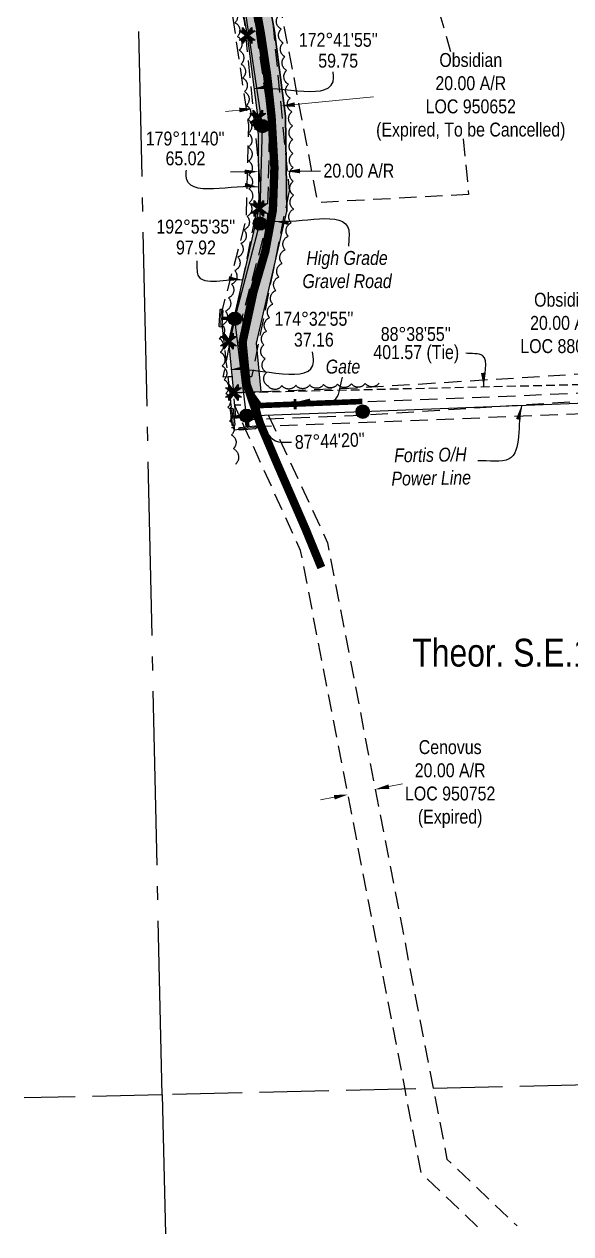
# Model space of a CAD drawing. Extents: x 603711 to 607659, y 5876935 to 5880531.
# Drawn here: x 605330 to 605723, y 5876935 to 5877805 of the extents above; entities that cross this region are included whole.
import ezdxf
from ezdxf.enums import TextEntityAlignment as Align

# ---------------------------------------------------------------- set-up
doc = ezdxf.new("R2010")
doc.units = 0
doc.header["$LTSCALE"] = 5
doc.header["$PDMODE"] = 34
doc.header["$PDSIZE"] = 0.03
for name, pattern in [('0', [1, 1, 0]), ('foc-ACCESSROAD', [3.75, 2.5, -1.25]), ('foc-FLOWLINE', [3.75, 2.5, -1.25]), ('foc-QUARTERLINE', [33, 25, -3, 2, -3]), ('foc-TIELINE', [1.875, 1.25, -0.625]), ('foc-UNSURVEYED', [12.5, 10, -2.5])]:
    doc.linetypes.add(name, pattern=pattern)
doc.layers.get('Defpoints').update_dxf_attribs({"color": 9})
for name, color, linetype, lineweight in [('AS-GENERAL', 48, 'Continuous', 18), ('C-AR-T', 13, 'Continuous', 9), ('F-EZE-T', 190, 'Continuous', 9), ('T-TEXT', 48, 'Continuous', 18)]:
    doc.layers.add(name, color=color, linetype=linetype, lineweight=lineweight)
for name, color, linetype in [('AS-POWER', 104, 'foc-POWER'), ('AS-POWER-EXISTING-ANC', 72, 'Continuous'), ('AS-POWER-EXISTING-PP', 72, 'Continuous'), ('AS-ROADS', 254, 'Continuous'), ('AS-TELUS', 224, 'foc-TEL'), ('C-AR', 13, 'foc-ACCESSROAD'), ('C-SYMBOL', 7, 'Continuous'), ('F-AR', 190, 'foc-ACCESSROAD'), ('F-EZE', 190, 'foc-FLOWLINE'), ('F-WS', 190, 'foc-ACCESSROAD'), ('L-BD', 7, 'Continuous'), ('L-MON', 1, 'Continuous'), ('L-QSEC', 8, 'foc-QUARTERLINE'), ('L-TIE', 7, 'foc-TIELINE'), ('L-USEC', 7, 'foc-UNSURVEYED'), ('P-PROPOSED', 10, 'Continuous'), ('P-PROPOSED-H', 21, 'Continuous'), ('P-TXT', 4, 'Continuous'), ('T-BUSH', 110, '0')]:
    doc.layers.add(name, color=color, linetype=linetype)
doc.styles.add('175L', font='ARIALN.TTF', dxfattribs={"height": 20})
doc.styles.add('80CG', font='ARIALN.TTF', dxfattribs={"height": 10})
doc.styles.add('80L', font='ARIALN.TTF', dxfattribs={"height": 10})
doc.styles.add('80LS', font='ARIALNI.TTF', dxfattribs={"height": 10})
doc.styles.add('foc-LtypeFont', font='ARIALN.TTF', dxfattribs={"height": 7.35})
doc.linetypes.add('foc-POWER', pattern='A,6,-1,["P",foc-LtypeFont,S=0.2,R=0,X=-0.625,Y=-0.75],-1.24,4', length=12.24)
doc.linetypes.add('foc-TEL', pattern='A,2,-1,["T",foc-LtypeFont,S=0.2,R=0,X=-0.425,Y=-0.75],-1.24,8', length=12.24)
doc.linetypes.add('foc-TEL-NOLINE', pattern='A,0,-2,["T",foc-LtypeFont,S=0.2,R=0,X=-0.425,Y=-0.75],-10.24', length=12.24)
doc.dimstyles.new('Compass 5 000', dxfattribs={"dimscale": 5, "dimtxt": 9, "dimasz": 2, "dimexe": 0.2, "dimexo": 0.0625, "dimgap": 0.5, "dimtad": 0, "dimtih": 1, "dimtoh": 1, "dimzin": 0, "dimdsep": 46, "dimtxsty": '80CG', "dimcen": 0.1, "dimse1": 1, "dimse2": 1, "dimclrd": 256, "dimclrt": 256, "dimaunit": 1, "dimadec": 4, "dimazin": 0, "dimtfac": 0.06, "dimtofl": 0, "dimtmove": 0, "dimatfit": 1, "dimfxl": 0.2, "dimtolj": 1, "dimtzin": 0, "dimlwd": -1, "dimarcsym": 0})

# ---------------------------------------------------------------- blocks, each defined once
blk = doc.blocks.new('*D383')
at = {"layer": 'C-AR-T', "transparency": 16777216}
for p, q in [((605763.89, 5877590.02), (605753.89, 5877590.02)), ((605765, 5877565.06), (605763.89, 5877590.02)), ((605766.78, 5877525.15), (605767.22, 5877515.16))]:
    blk.add_line(p, q, dxfattribs=at)
for points in [[(605766.66, 5877565.14), (605763.33, 5877564.99), (605765.44, 5877555.07)], [(605768.44, 5877525.23), (605765.11, 5877525.08), (605766.33, 5877535.14)]]:
    blk.add_solid(points, dxfattribs=at)
at = {"layer": 'Defpoints', "color": 0, "transparency": 16777216}
for p in [(605748.68, 5877554.32), (605765.44, 5877555.07), (605749.57, 5877534.4)]:
    blk.add_point(p, dxfattribs=at)
at = {"layer": 'C-AR-T', "transparency": 16777216, "insert": (605719.58, 5877590.02), "char_height": 10, "attachment_point": 5, "style": '80CG'}
blk.add_mtext('\\A1;Obsidian\\P20.00 A/R\\PLOC 880443', dxfattribs=at)
blk = doc.blocks.new('*D384')
at = {"layer": 'Defpoints', "color": 0, "transparency": 16777216}
for p in [(605582.68, 5877254.92), (605563.99, 5877246.22), (605583.63, 5877250.03)]:
    blk.add_point(p, dxfattribs=at)
at = {"layer": 'F-EZE-T', "transparency": 16777216}
for p, q in [((605592.5, 5877256.83), (605602.32, 5877258.73)), ((605553.22, 5877249.21), (605543.4, 5877247.3))]:
    blk.add_line(p, q, dxfattribs=at)
for points in [[(605592.18, 5877258.46), (605592.82, 5877255.19), (605582.68, 5877254.92)], [(605552.9, 5877250.84), (605553.54, 5877247.57), (605563.04, 5877251.11)]]:
    blk.add_solid(points, dxfattribs=at)
at = {"layer": 'F-EZE-T', "transparency": 16777216, "insert": (605636.59, 5877258.73), "char_height": 10, "attachment_point": 5, "style": '80CG'}
blk.add_mtext('\\A1;Cenovus\\P20.00 A/R\\PLOC 950752\\P(Expired)', dxfattribs=at)
blk = doc.blocks.new('*D467')
at = {"layer": 'C-AR-T', "transparency": 16777216}
for p, q in [((605524.73, 5877746.97), (605581.49, 5877752.53)), ((605484.91, 5877743.06), (605474.96, 5877742.09))]:
    blk.add_line(p, q, dxfattribs=at)
for points in [[(605524.57, 5877748.62), (605524.89, 5877745.31), (605514.78, 5877745.99)], [(605484.75, 5877744.72), (605485.07, 5877741.4), (605494.86, 5877744.04)]]:
    blk.add_solid(points, dxfattribs=at)
at = {"layer": 'Defpoints', "color": 0, "transparency": 16777216}
for p in [(605514.78, 5877745.99), (605496.98, 5877722.45), (605516.9, 5877724.41)]:
    blk.add_point(p, dxfattribs=at)
at = {"layer": 'C-AR-T', "transparency": 16777216, "insert": (605651.43, 5877752.53), "char_height": 10, "attachment_point": 5, "style": '80CG', "bg_fill": 3, "box_fill_scale": 1.1, "bg_fill_color": 256, "bg_fill_true_color": 13158600, "bg_fill_transparency": 0}
blk.add_mtext('\\A1;Obsidian\\P20.00 A/R\\PLOC 950652\\P(Expired, To be Cancelled)', dxfattribs=at)
blk = doc.blocks.new('TEMP')
h = blk.add_hatch(color=255)
h.dxf.hatch_style = 1
h.paths.add_polyline_path([(0, 0.25), (-0.67, 1.15), (-0.67, 0.67), (-1.15, 0.67), (-0.25, 0), (-1.15, -0.67), (-0.67, -0.67), (-0.67, -1.15), (0, -0.25), (0.67, -1.15), (0.67, -0.67), (1.15, -0.67), (0.25, 0), (1.15, 0.67), (0.67, 0.67), (0.67, 1.15)])
h.paths.add_polyline_path([(0.57, 0.85), (0.57, 0.57), (0.85, 0.57), (0.08, 0), (0.85, -0.57), (0.57, -0.57), (0.57, -0.85), (0, -0.08), (-0.57, -0.85), (-0.57, -0.57), (-0.85, -0.57), (-0.08, 0), (-0.85, 0.57), (-0.57, 0.57), (-0.57, 0.85), (0, 0.08)], flags=16)
h = blk.add_hatch(color=1)
h.dxf.hatch_style = 1
h.paths.add_polyline_path([(0, 0.08), (-0.57, 0.85), (-0.57, 0.57), (-0.85, 0.57), (-0.08, 0), (-0.85, -0.57), (-0.57, -0.57), (-0.57, -0.85), (0, -0.08), (0.57, -0.85), (0.57, -0.57), (0.85, -0.57), (0.08, 0), (0.85, 0.57), (0.57, 0.57), (0.57, 0.85)])
at = {"color": 1}
for p, q in [((-0.08, 0), (0.08, 0)), ((0, 0.08), (0, -0.08))]:
    blk.add_line(p, q, dxfattribs=at)
at = {"color": 255, "flags": 128}
blk.add_lwpolyline([(-0.25, 0), (-1.15, 0.67), (-0.67, 0.67), (-0.67, 1.15), (0, 0.25), (0.67, 1.15), (0.67, 0.67), (1.15, 0.67), (0.25, 0), (1.15, -0.67), (0.67, -0.67), (0.67, -1.15), (0, -0.25), (-0.67, -1.15), (-0.67, -0.67), (-1.15, -0.67)], close=True, dxfattribs=at)
at = {"color": 1, "flags": 128}
blk.add_lwpolyline([(-0.08, 0), (-0.85, 0.57), (-0.57, 0.57), (-0.57, 0.85), (0, 0.08), (0.57, 0.85), (0.57, 0.57), (0.85, 0.57), (0.08, 0), (0.85, -0.57), (0.57, -0.57), (0.57, -0.85), (0, -0.08), (-0.57, -0.85), (-0.57, -0.57), (-0.85, -0.57)], close=True, dxfattribs=at)
blk = doc.blocks.new('POWERPOLE')
h = blk.add_hatch(color=255)
edge = h.paths.add_edge_path()
edge.add_arc((0, 0), 0.96, 0, 360)
at = {"linetype": 'Continuous'}
for p, q in [((0.68, -0.68), (-0.68, 0.68)), ((-0.68, -0.68), (0.68, 0.68))]:
    blk.add_line(p, q, dxfattribs=at)
blk.add_circle((0, 0), 0.96, dxfattribs=at)
blk = doc.blocks.new('*U472')
h = blk.add_hatch(color=255)
h.dxf.hatch_style = 1
edge = h.paths.add_edge_path()
edge.add_arc((-0.18, 1.77), 0.2, 5.6547, 185.6547, ccw=False)
edge.add_line((0.02, 1.79), (0.18, 0.22))
edge.add_line((0.18, 0.22), (-0.22, 0.18))
edge.add_line((-0.22, 0.18), (-0.37, 1.75))
h = blk.add_hatch(color=255)
h.dxf.hatch_style = 1
edge = h.paths.add_edge_path()
edge.add_arc((-1.09, -0.11), 0.2, 95.6547, 275.6547, ccw=False)
edge.add_line((-1.11, 0.09), (0.18, 0.22))
edge.add_line((0.18, 0.22), (1.07, 0.31))
edge.add_arc((1.09, 0.11), 0.2, -84.3453, 95.6547, ccw=False)
edge.add_line((1.11, -0.09), (-1.07, -0.31))
at = {"color": 255, "flags": 128}
blk.add_lwpolyline([(-0.37, 1.75, -1), (0.02, 1.79), (0.18, 0.22), (-0.22, 0.18)], format="xyb", close=True, dxfattribs=at)
at = {"color": 72, "const_width": 0.1, "flags": 128}
for points in [[(-0.18, 1.77), (0, 0)], [(-1.09, -0.11), (1.09, 0.11)]]:
    blk.add_lwpolyline(points, dxfattribs=at)
at = {"color": 255}
blk.add_lwpolyline([(-1.07, -0.31, -1), (-1.11, 0.09), (0.18, 0.22), (1.07, 0.31, -1), (1.11, -0.09)], format="xyb", close=True, dxfattribs=at)
blk = doc.blocks.new('*U473')
h = blk.add_hatch(color=255)
h.dxf.hatch_style = 1
edge = h.paths.add_edge_path()
edge.add_arc((-0.11, 1.09), 0.2, 5.8983, 185.8983, ccw=False)
edge.add_line((0.09, 1.11), (0.22, -0.18))
edge.add_line((0.22, -0.18), (0.31, -1.07))
edge.add_arc((0.11, -1.09), 0.2, -174.1017, 5.8983, ccw=False)
edge.add_line((-0.09, -1.11), (-0.31, 1.07))
h = blk.add_hatch(color=255)
h.dxf.hatch_style = 1
edge = h.paths.add_edge_path()
edge.add_arc((1.99, 0.21), 0.2, -84.1017, 95.8983, ccw=False)
edge.add_line((2.02, 0.01), (0.22, -0.18))
edge.add_line((0.22, -0.18), (0.18, 0.22))
edge.add_line((0.18, 0.22), (1.97, 0.41))
at = {"color": 255}
blk.add_lwpolyline([(-0.31, 1.07, -1), (0.09, 1.11), (0.22, -0.18), (0.31, -1.07, -1), (-0.09, -1.11)], format="xyb", close=True, dxfattribs=at)
at = {"color": 72, "const_width": 0.1, "flags": 128}
for points in [[(-0.11, 1.09), (0.11, -1.09)], [(1.99, 0.21), (0, 0)]]:
    blk.add_lwpolyline(points, dxfattribs=at)
at = {"color": 255, "flags": 128}
blk.add_lwpolyline([(1.97, 0.41, -1), (2.02, 0.01), (0.22, -0.18), (0.18, 0.22)], format="xyb", close=True, dxfattribs=at)
blk = doc.blocks.new('*U474')
h = blk.add_hatch(color=255)
h.dxf.hatch_style = 1
edge = h.paths.add_edge_path()
edge.add_arc((0.06, 1.1), 0.2, -2.9823, 177.0177, ccw=False)
edge.add_line((0.26, 1.09), (0.19, -0.21))
edge.add_line((0.19, -0.21), (0.14, -1.11))
edge.add_arc((-0.06, -1.1), 0.2, 177.0177, 357.0177, ccw=False)
edge.add_line((-0.26, -1.09), (-0.14, 1.11))
h = blk.add_hatch(color=255)
h.dxf.hatch_style = 1
edge = h.paths.add_edge_path()
edge.add_arc((1.99, -0.1), 0.2, -92.9823, 87.0177, ccw=False)
edge.add_line((1.98, -0.3), (0.19, -0.21))
edge.add_line((0.19, -0.21), (0.21, 0.19))
edge.add_line((0.21, 0.19), (2, 0.1))
at = {"color": 255}
blk.add_lwpolyline([(-0.14, 1.11, -1), (0.26, 1.09), (0.19, -0.21), (0.14, -1.11, -1), (-0.26, -1.09)], format="xyb", close=True, dxfattribs=at)
at = {"color": 72, "const_width": 0.1, "flags": 128}
for points in [[(0.06, 1.1), (-0.06, -1.1)], [(1.99, -0.1), (0, 0)]]:
    blk.add_lwpolyline(points, dxfattribs=at)
at = {"color": 255, "flags": 128}
blk.add_lwpolyline([(2, 0.1, -1), (1.98, -0.3), (0.19, -0.21), (0.21, 0.19)], format="xyb", close=True, dxfattribs=at)
blk = doc.blocks.new('*D493')
at = {"layer": 'Defpoints', "color": 0, "transparency": 16777216}
for p in [(605498.62, 5877701.83), (605518.61, 5877702.11), (605518.65, 5877699.09)]:
    blk.add_point(p, dxfattribs=at)
at = {"layer": 'P-TXT', "transparency": 16777216}
for p, q in [((605488.66, 5877698.67), (605478.66, 5877698.53)), ((605528.65, 5877699.23), (605543.18, 5877699.44))]:
    blk.add_line(p, q, dxfattribs=at)
for points in [[(605488.64, 5877700.34), (605488.69, 5877697.01), (605498.66, 5877698.81)], [(605528.63, 5877700.9), (605528.67, 5877697.57), (605518.65, 5877699.09)]]:
    blk.add_solid(points, dxfattribs=at)
at = {"layer": 'P-TXT', "transparency": 16777216, "insert": (605570.91, 5877699.44), "char_height": 10, "attachment_point": 5, "style": '80CG'}
blk.add_mtext('\\A1;20.00 A/R', dxfattribs=at)

msp = doc.modelspace()

# ---------------------------------------------------------------- hatches: boundary and pattern name
at = {"layer": 'P-PROPOSED-H'}
h = msp.add_hatch(color=256, dxfattribs=at)
h.dxf.hatch_style = 1
h.paths.add_polyline_path([(605462.021, 5878196.971), (605455.13, 5878049.518), (605455, 5877988.683), (605456.873, 5877957.965), (605461.14, 5877927.198), (605485.219, 5877825.756), (605490.529, 5877796.585), (605498.119, 5877737.34), (605499.033, 5877672.35), (605477.137, 5877576.949), (605480.666, 5877539.968), (605500.673, 5877540.758), (605497.345, 5877575.629), (605519.057, 5877670.224), (605518.093, 5877738.756), (605510.291, 5877799.647), (605504.793, 5877829.858), (605480.812, 5877930.888), (605476.781, 5877959.949), (605474.992, 5877989.271), (605475.12, 5878049.03), (605482.544, 5878207.886)])

# ---------------------------------------------------------------- linework, layer by layer
at = {"layer": 'AS-GENERAL', "const_width": 1.999, "flags": 128}
msp.add_lwpolyline([(605524.885, 5877535.492), (605525.091, 5877527.966)], dxfattribs=at)
at = {"layer": 'AS-POWER', "flags": 128}
for points in [[(605490.073, 5877523.342), (605481.653, 5877593.056), (605499.671, 5877661.486), (605501.497, 5877731.525), (605488.354, 5877820.479), (605467.894, 5877908.387), (605457.659, 5877997.907), (605457.978, 5878088.484), (605460.731, 5878187.385)], [(605490.073, 5877523.342), (605573.721, 5877526.307), (605994.271, 5877542.673), (606003.309, 5877538.838), (606011.187, 5877535.496), (606017.958, 5877517.834), (606021.632, 5877420.063), (606094.941, 5877374.038), (606097.761, 5877372.267)]]:
    msp.add_lwpolyline(points, dxfattribs=at)
at = {"layer": 'AS-ROADS', "flags": 128}
for points, const_width in [([(605543.891, 5877414.257), (605532.523, 5877442.026), (605511.652, 5877489.932), (605499.862, 5877517.674), (605490.118, 5877546.139), (605487.241, 5877576.289), (605495.138, 5877612.714), (605503.603, 5877641.611), (605509.045, 5877671.287), (605510.149, 5877701.608), (605508.106, 5877738.048), (605504.905, 5877768.069), (605500.41, 5877798.116), (605495.006, 5877827.807)], 5.997), ([(605494.579, 5877530.514), (605573.434, 5877533.627)], 4)]:
    msp.add_lwpolyline(points, dxfattribs=dict(at, const_width=const_width))
at = {"layer": 'AS-TELUS', "linetype": 'foc-TEL-NOLINE'}
msp.add_lwpolyline([(605448.208, 5878258.872), (605479.812, 5878209.286), (605482.544, 5878207.886), (605475.12, 5878049.03), (605474.992, 5877989.271), (605476.781, 5877959.949), (605480.812, 5877930.888), (605504.793, 5877829.858), (605510.291, 5877799.647), (605518.093, 5877738.756), (605519.057, 5877670.224)], dxfattribs=at)
at = {"layer": 'C-AR', "flags": 128}
msp.add_lwpolyline([(605520.751, 5877685.072), (605493.732, 5877551.37), (605491.886, 5877551.353), (605476.811, 5877551.217), (605473.28, 5877551.184), (605475.54, 5877562.369), (605500.544, 5877686.101), (605488.688, 5877807.033), (605480.319, 5877841.117), (605452.96, 5877952.548), (605452.75, 5877953.72), (605459.418, 5878195.724), (605479.732, 5878206.39), (605479.616, 5878202.258), (605479.179, 5878186.552), (605476.904, 5878104.84), (605476.791, 5878100.754), (605476.373, 5878085.747), (605476.102, 5878076.012), (605472.755, 5877955.846), (605500.809, 5877841.585), (605508.464, 5877810.41), (605520.751, 5877685.072)], close=True, dxfattribs=at)
msp.add_lwpolyline([(606434.456, 5877567.442), (606392.28, 5877565.036), (606373.873, 5877563.986), (606355.49, 5877562.938), (606255.73, 5877557.249), (606225.599, 5877555.531), (606218.336, 5877555.117), (606048.789, 5877547.623), (606033.603, 5877546.951), (606006.237, 5877545.74), (605998.729, 5877545.408), (605726.054, 5877533.357), (605573.828, 5877523.639), (605482.568, 5877520.036), (605480.666, 5877539.968), (605573.04, 5877543.615), (605730.602, 5877553.519), (605860.521, 5877559.309), (606032.895, 5877566.992), (606048.078, 5877567.668), (606217.315, 5877575.211), (606225.156, 5877575.658), (606255.287, 5877577.376), (606368.704, 5877583.845), (606387.092, 5877584.894), (606405.493, 5877585.944), (606423.949, 5877586.997), (606434.33, 5877587.609)], dxfattribs=at)
at = {"layer": 'F-AR', "flags": 128}
msp.add_lwpolyline([(605656.346, 5876940.582), (605615.832, 5876979.019), (605604.116, 5877039.398), (605529.004, 5877426.528), (605489.183, 5877513.898), (605481.326, 5877531.137), (605494.176, 5877531.254), (605502.34, 5877531.327), (605502.696, 5877530.557), (605509.522, 5877515.822), (605548.305, 5877432.106), (605624.41, 5877039.862), (605634.255, 5876989.124), (605684.738, 5876941.229)], dxfattribs=at)
at = {"layer": 'F-EZE', "flags": 128}
msp.add_lwpolyline([(605465.849, 5878182.784), (605463.58, 5878100.464), (605476.791, 5878100.754), (605480.878, 5878100.844), (605625.122, 5878104.013), (605641.315, 5878104.369), (605643.011, 5878104.407), (606013.62, 5878112.548), (606028.712, 5878112.88), (606038.67, 5878113.099), (606038.82, 5878106.285), (606038.999, 5878098.11), (606029.255, 5878097.895), (606014.149, 5878097.562), (605647.772, 5878089.506), (605631.579, 5878089.15), (605476.373, 5878085.747), (605463.163, 5878085.457), (605463.147, 5878084.868), (605462.56, 5877999.996), (605472.845, 5877911.182), (605489.294, 5877841.322), (605493.524, 5877823.357), (605506.672, 5877733.431), (605504.91, 5877662.514), (605486.945, 5877594.712), (605491.886, 5877551.353), (605494.176, 5877531.254), (605494.293, 5877530.222), (605502.696, 5877530.557), (605527.801, 5877531.558), (605995.652, 5877550.231), (606006.237, 5877545.74), (606017.047, 5877541.153), (606025.403, 5877519.358), (606028.975, 5877424.305), (606098.927, 5877380.387), (606101.747, 5877378.616), (606093.776, 5877365.918), (606090.977, 5877367.675), (606014.289, 5877415.821), (606010.513, 5877516.312), (606005.327, 5877529.839), (605992.891, 5877535.115), (605509.522, 5877515.822), (605495.996, 5877515.284), (605496.064, 5877514.681), (605489.183, 5877513.898), (605481.167, 5877512.985), (605480.973, 5877514.685), (605479.28, 5877514.617), (605478.681, 5877529.598), (605479.271, 5877529.622), (605478.356, 5877537.652), (605476.811, 5877551.217), (605475.54, 5877562.369), (605471.728, 5877595.822), (605489.965, 5877664.649), (605491.651, 5877732.525), (605478.781, 5877820.55), (605473.972, 5877840.972), (605458.051, 5877908.592), (605452.961, 5877952.547), (605452.798, 5877953.734), (605447.56, 5877999.182), (605448.155, 5878085.128), (605447.304, 5878085.109), (605446.974, 5878100.098), (605448.572, 5878100.134), (605450.748, 5878178.393), (605451.108, 5878191.338), (605466.387, 5878199.236), (605466.279, 5878198.487), (605465.849, 5878182.784)], close=True, dxfattribs=at)
at = {"layer": 'F-WS', "flags": 128}
msp.add_lwpolyline([(605649.839, 5877682.346), (605541.394, 5877676.598), (605509.75, 5877842.244), (605503.841, 5877873.179), (605602.323, 5877904.6), (605619.614, 5877844.755), (605641.409, 5877769.332), (605649.839, 5877682.346)], close=True, dxfattribs=at)
at = {"layer": 'L-QSEC'}
for q in [(605412.628, 5877799.564), (605431.742, 5876935.466)]:
    msp.add_line((605429.31, 5877035.406), q, dxfattribs=at)
at = {"layer": 'L-TIE'}
msp.add_line((605480.666, 5877539.968), (605881.951, 5877549.433), dxfattribs=at)
at = {"layer": 'L-USEC'}
for p, q in [((606236.645, 5877053.898), (605429.31, 5877035.406)), ((605429.31, 5877035.406), (605330.086, 5877033.133))]:
    msp.add_line(p, q, dxfattribs=at)
at = {"layer": 'P-PROPOSED'}
msp.add_lwpolyline([(605462.021, 5878196.971), (605455.13, 5878049.518), (605455, 5877988.683), (605456.873, 5877957.965), (605461.14, 5877927.198), (605485.219, 5877825.756), (605490.529, 5877796.585), (605498.119, 5877737.34), (605499.033, 5877672.35), (605477.137, 5877576.949), (605480.666, 5877539.968), (605500.673, 5877540.758), (605497.345, 5877575.629), (605519.057, 5877670.224), (605518.093, 5877738.756), (605510.291, 5877799.647), (605504.793, 5877829.858), (605480.812, 5877930.888), (605476.781, 5877959.949), (605474.992, 5877989.271), (605475.12, 5878049.03), (605482.544, 5878207.886)], close=True, dxfattribs=at)
at = {"layer": 'T-BUSH', "flags": 128}
for points in [[(605411.994, 5878160.498, -0.5205671), (605421.774, 5878162.564, -0.5205671), (605431.554, 5878164.63, -0.5205671), (605441.334, 5878166.697, -0.5205671), (605451.114, 5878168.763, -0.5205671), (605453.382, 5878161.995, -0.5205671), (605452.915, 5878152.01, -0.5205671), (605452.448, 5878142.025, -0.5205671), (605451.982, 5878132.04, -0.5205671), (605451.515, 5878122.055, -0.5205671), (605451.048, 5878112.07, -0.5205671), (605450.582, 5878102.085, -0.5205671), (605450.115, 5878092.101, -0.5205671), (605449.649, 5878082.116, -0.5205671), (605449.182, 5878072.131, -0.5205671), (605448.715, 5878062.146, -0.5205671), (605448.249, 5878052.161, -0.5205671), (605448.117, 5878042.168, -0.5205671), (605448.096, 5878032.172, -0.5205671), (605448.074, 5878022.177, -0.5205671), (605448.053, 5878012.181, -0.5205671), (605448.031, 5878002.185, -0.5205671), (605448.01, 5877992.189, -0.5205671), (605448.385, 5877982.205, -0.5205671), (605448.993, 5877972.228, -0.5205671), (605449.602, 5877962.251, -0.5205671), (605450.593, 5877952.312, -0.5205671), (605451.966, 5877942.411, -0.5205671), (605453.34, 5877932.51, -0.5205671), (605455.024, 5877922.667, -0.5205671), (605457.333, 5877912.942, -0.5205671), (605459.641, 5877903.216, -0.5205671), (605461.95, 5877893.491, -0.5205671), (605464.258, 5877883.765, -0.5205671), (605466.567, 5877874.04, -0.5205671), (605468.876, 5877864.314, -0.5205671), (605471.184, 5877854.588, -0.5205671), (605473.493, 5877844.863, -0.5205671), (605475.801, 5877835.137, -0.5205671), (605478.11, 5877825.412, -0.5205671), (605479.958, 5877815.59, -0.5205671), (605481.748, 5877805.756, -0.5205671), (605483.537, 5877795.921, -0.5205671), (605484.829, 5877786.01, -0.5205671), (605486.1, 5877776.095, -0.5205671), (605487.37, 5877766.181, -0.5205671), (605488.64, 5877756.266, -0.5205671), (605489.91, 5877746.351, -0.5205671), (605491.134, 5877736.433, -0.5205671), (605491.275, 5877726.438, -0.5205671), (605491.415, 5877716.444, -0.5205671), (605491.556, 5877706.449, -0.5205671), (605491.697, 5877696.454, -0.5205671), (605491.837, 5877686.459, -0.5205671), (605491.978, 5877676.464, -0.5205671), (605490.543, 5877666.637, -0.5205671), (605488.307, 5877656.894, -0.5205671), (605486.071, 5877647.152, -0.5205671), (605483.835, 5877637.41, -0.5205671), (605481.599, 5877627.667, -0.5205671), (605479.363, 5877617.925, -0.5205671), (605477.126, 5877608.182, -0.5205671), (605474.89, 5877598.44, -0.5205671), (605472.654, 5877588.697, -0.5205671), (605470.418, 5877578.955, -0.5205671), (605471.214, 5877569.074, -0.5205671), (605472.555, 5877559.169, -0.5205671), (605473.895, 5877549.263, -0.5205671), (605475.236, 5877539.358, -0.5205671), (605476.577, 5877529.452, -0.5205671), (605477.917, 5877519.547, -0.5205671), (605479.258, 5877509.642, -0.5205671), (605480.599, 5877499.736, -0.5205671), (605482.126, 5877488.453, -0.5205671)], [(605585.494, 5877546.892, -0.5205671), (605575.502, 5877546.624, -0.5205671), (605565.509, 5877546.356, -0.5205671), (605555.517, 5877546.089, -0.5205671), (605545.525, 5877545.821, -0.5205671), (605535.533, 5877545.553, -0.5205671), (605525.541, 5877545.285, -0.5205671), (605515.549, 5877545.017, -0.5205671), (605505.556, 5877544.749, -0.5205671), (605504.387, 5877554.451, -0.5205671), (605503.437, 5877564.401, -0.5205671), (605502.488, 5877574.352, -0.5205671), (605504.421, 5877584.114, -0.5205671), (605506.657, 5877593.857, -0.5205671), (605508.893, 5877603.599, -0.5205671), (605511.129, 5877613.342, -0.5205671), (605513.365, 5877623.084, -0.5205671), (605515.601, 5877632.827, -0.5205671), (605517.837, 5877642.569, -0.5205671), (605520.073, 5877652.311, -0.5205671), (605522.309, 5877662.054, -0.5205671), (605524.032, 5877671.851, -0.5205671), (605523.892, 5877681.846, -0.5205671), (605523.751, 5877691.84, -0.5205671), (605523.61, 5877701.835, -0.5205671), (605523.47, 5877711.83, -0.5205671), (605523.329, 5877721.825, -0.5205671), (605523.189, 5877731.819, -0.5205671), (605522.742, 5877741.793, -0.5205671), (605521.472, 5877751.707, -0.5205671), (605520.202, 5877761.622, -0.5205671), (605518.932, 5877771.537, -0.5205671), (605517.661, 5877781.451, -0.5205671), (605516.391, 5877791.366, -0.5205671), (605515.075, 5877801.274, -0.5205671), (605513.285, 5877811.108, -0.5205671), (605511.495, 5877820.942, -0.5205671), (605509.706, 5877830.776, -0.5205671), (605507.403, 5877840.503, -0.5205671), (605505.094, 5877850.229, -0.5205671), (605502.786, 5877859.954, -0.5205671), (605500.477, 5877869.68, -0.5205671), (605498.169, 5877879.405, -0.5205671), (605495.86, 5877889.131, -0.5205671), (605493.552, 5877898.856, -0.5205671), (605491.243, 5877908.582, -0.5205671), (605488.934, 5877918.308, -0.5205671), (605486.626, 5877928.033, -0.5205671), (605484.889, 5877937.866, -0.5205671), (605483.516, 5877947.767, -0.5205671), (605482.143, 5877957.668, -0.5205671), (605481.32, 5877967.624, -0.5205671), (605480.711, 5877977.601, -0.5205671), (605480.103, 5877987.578, -0.5205671), (605480.008, 5877997.571, -0.5205671), (605480.029, 5878007.566, -0.5205671), (605480.051, 5878017.562, -0.5205671), (605480.072, 5878027.558, -0.5205671), (605480.094, 5878037.554, -0.5205671), (605480.115, 5878047.549, -0.5205671), (605480.521, 5878057.536, -0.5205671), (605480.988, 5878067.52, -0.5205671), (605486.472, 5878072.299, -0.5205671), (605496.467, 5878072.397, -0.5205671), (605506.462, 5878072.494, -0.5205671), (605516.458, 5878072.592, -0.5205671), (605526.453, 5878072.689, -0.5205671), (605536.448, 5878072.787, -0.5205671), (605546.443, 5878072.884, -0.5205671), (605555.55, 5878072.973, -0.5205671)]]:
    msp.add_lwpolyline(points, format="xyb", dxfattribs=at)

# ---------------------------------------------------------------- block references
at = {"layer": 'AS-POWER-EXISTING-ANC', "xscale": 4.9978842, "yscale": 4.9978842, "zscale": 4.9978842}
for name, p in [('*U474', (605471.691, 5877593.575)), ('*U473', (605480.103, 5877522.312)), ('*U472', (605490.948, 5877514.505))]:
    msp.add_blockref(name, p, dxfattribs=at)
at = {"layer": 'AS-POWER-EXISTING-PP', "xscale": 4.9978842, "yscale": 4.9978842, "zscale": 4.9978842}
for p in [(605501.497, 5877731.525), (605499.671, 5877661.486), (605481.653, 5877593.056), (605573.721, 5877526.307), (605490.073, 5877523.342)]:
    msp.add_blockref('POWERPOLE', p, dxfattribs=at)
at = {"layer": 'L-MON', "xscale": 4.9978842, "yscale": 4.9978842, "zscale": 4.9978842}
for p in [(605490.529, 5877796.585), (605498.119, 5877737.34), (605499.033, 5877672.35), (605477.137, 5877576.949), (605480.666, 5877539.968)]:
    msp.add_blockref('TEMP', p, dxfattribs=at)

# ---------------------------------------------------------------- texts
at = {"layer": 'AS-POWER', "insert": (605593.645, 5877499.796), "char_height": 9.9958, "attachment_point": 1, "rotation": 0.889691, "style": '80L'}
msp.add_mtext_dynamic_manual_height_columns('\\pi2.5523;{\\fArial Narrow|b0|i1|c0|p34;Fortis O/H \\P\\pi0.32613;Power Line}', width=57.09513, gutter_width=49.979, heights=[0], dxfattribs=at)
at = {"layer": 'C-SYMBOL', "color": 3, "style": '175L'}
msp.add_text('Theor. S.E.1/4 Sec. 8-47-10-W.5M.', height=19.99154, dxfattribs=at).set_placement((605788.871, 5877337.121), align=Align.BOTTOM_CENTER)
at = {"layer": 'L-BD', "style": '80L'}
for s, height, p in [("172°41'55''", 9.99577, (605556.13, 5877793.536)), ('59.75', 9.9958, (605556.038, 5877778.543)), ("179°11'40''", 9.99577, (605445.948, 5877722.592)), ('65.02', 9.9958, (605446.148, 5877708.35)), ("192°55'35''", 9.99577, (605453.619, 5877659.288)), ('97.92', 9.9958, (605453.681, 5877644.295)), ("174°32'55''", 9.99577, (605538.598, 5877593.06)), ('37.16', 9.9958, (605538.517, 5877578.066)), ("88°38'55''", 9.9958, (605611.868, 5877582.105)), ('401.57 (Tie)', 9.99577, (605612.204, 5877567.865))]:
    msp.add_text(s, height=height, dxfattribs=at).set_placement(p, align=Align.MIDDLE)
msp.add_text("87°44'20''", height=9.9958, rotation=2.2607, dxfattribs=at).set_placement((605550.028, 5877505.388), align=Align.MIDDLE)
at = {"layer": 'T-TEXT', "insert": (605562.409, 5877641.782), "char_height": 9.99577, "width": 64.9429, "attachment_point": 2, "style": '80LS'}
msp.add_mtext('High Grade\\PGravel Road', dxfattribs=at)

# ---------------------------------------------------------------- dimensions: what is measured, and where the dimension line sits
at = {"layer": 'C-AR-T'}
dim = msp.add_linear_dim(base=(605765.443, 5877555.072), p1=(605749.567, 5877534.396), p2=(605748.679, 5877554.325), angle=92.551832, text='Obsidian\\P20.00 A/R\\PLOC 880443', dimstyle='Compass 5 000', dxfattribs=at)
dim.commit()
dim.dimension.update_dxf_attribs({"geometry": '*D383', "text_midpoint": (605719.584, 5877590.023), "dimtype": 161})
at = {"layer": 'F-EZE-T'}
dim = msp.add_aligned_dim(p1=(605563.988, 5877246.217), p2=(605583.632, 5877250.029), distance=4.986, text='Cenovus\\P20.00 A/R\\PLOC 950752\\P(Expired)', dimstyle='Compass 5 000', dxfattribs=at)
dim.commit()
dim.dimension.update_dxf_attribs({"geometry": '*D384', "text_midpoint": (605636.586, 5877258.733)})
at = {"layer": 'P-TXT'}
dim = msp.add_linear_dim(base=(605518.651, 5877699.094), p1=(605498.619, 5877701.831), p2=(605518.608, 5877702.112), angle=0.805818, text='20.00 A/R', dimstyle='Compass 5 000', dxfattribs=at)
dim.commit()
dim.dimension.update_dxf_attribs({"geometry": '*D493', "text_midpoint": (605570.915, 5877699.439), "dimtype": 161})

# ---------------------------------------------------------------- leaders
at = {"layer": 'AS-POWER', "path_type": 1}
msp.add_leader([(605687.835, 5877530.442), (605678.995, 5877492.314), (605656.503, 5877490.909)], dimstyle='Compass 5 000', override={"dimgap": 0.5, "dimtad": 0}, dxfattribs=at)
at = {"layer": 'L-BD', "path_type": 1}
for points in [[(605498.819, 5877687.598), (605446.572, 5877695.641), (605446.783, 5877699.845)], [(605487.229, 5877620.921), (605455.354, 5877624.297), (605454.537, 5877634.713)], [(605479.07, 5877556.689), (605538.288, 5877562.412), (605537.641, 5877569.266)], [(605660.765, 5877544.216), (605659.91, 5877566.664), (605647.756, 5877568.369)], [(605494.949, 5877540.532), (605513.022, 5877504.684), (605522.36, 5877504.426)]]:
    msp.add_leader(points, dimstyle='Compass 5 000', override={"dimgap": 0.5, "dimtad": 0}, dxfattribs=at)
at = {"layer": 'T-TEXT', "path_type": 1}
msp.add_leader([(605510.409, 5877663.224), (605563.606, 5877656.869), (605563.481, 5877645.263)], dimstyle='Compass 5 000', override={"dimgap": 0.5, "dimtad": 0}, dxfattribs=at)

# ---------------------------------------------------------------- next in the draw order: texts
at = {"layer": 'T-TEXT', "insert": (605547.07, 5877563.691), "char_height": 9.99157, "attachment_point": 1, "style": '80L', "bg_fill": 3, "box_fill_scale": 1.15, "bg_fill_color": 256, "bg_fill_true_color": 256, "bg_fill_transparency": 0}
msp.add_mtext_dynamic_manual_height_columns('{\\fArial Narrow|b0|i1|c0|p34;Gate}', width=24.64627, gutter_width=49.979, heights=[0], dxfattribs=at)

# ---------------------------------------------------------------- next in the draw order: dimensions: what is measured, and where the dimension line sits
at = {"layer": 'C-AR-T'}
dim = msp.add_linear_dim(base=(605514.779, 5877745.991), p1=(605496.98, 5877722.453), p2=(605516.895, 5877724.405), angle=5.598877, text='Obsidian\\P20.00 A/R\\PLOC 950652\\P(Expired, To be Cancelled)', dimstyle='Compass 5 000', override={"dimtfill": 1}, dxfattribs=at)
dim.commit()
dim.dimension.update_dxf_attribs({"geometry": '*D467', "text_midpoint": (605651.426, 5877752.53), "dimtype": 161})

# ---------------------------------------------------------------- next in the draw order: leaders
at = {"layer": 'L-BD', "path_type": 1}
msp.add_leader([(605495.417, 5877758.43), (605552.743, 5877766.287), (605552.415, 5877770.636)], dimstyle='Compass 5 000', override={"dimgap": 0.5, "dimtad": 0}, dxfattribs=at)
at = {"layer": 'T-TEXT', "path_type": 1}
msp.add_leader([(605525.954, 5877533.256), (605554.349, 5877535.519), (605559.248, 5877551.148)], dimstyle='Compass 5 000', override={"dimgap": 0.5, "dimtad": 0}, dxfattribs=at)

doc.saveas('drawing.dxf')
